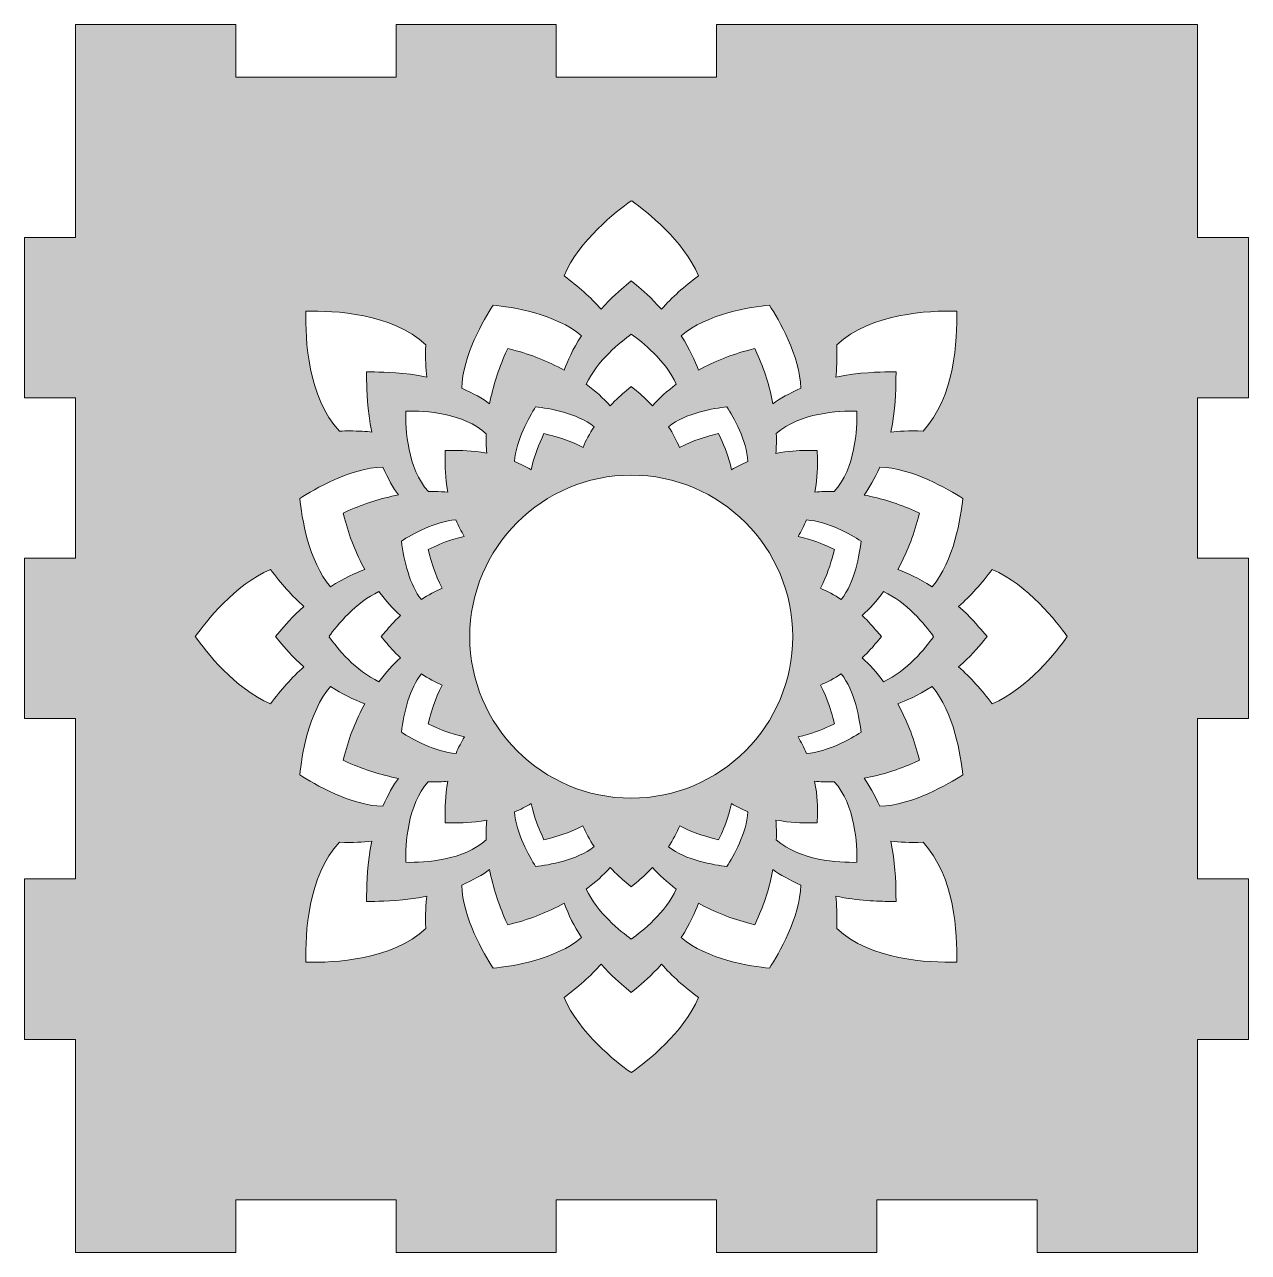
# Model space of a CAD drawing. Header units: inches. Extents: x 31 to 889, y 241 to 439.
# Drawn here: x 692 to 889.4, y 241 to 439 of the extents above; entities that cross this region are included whole.
import ezdxf

# ---------------------------------------------------------------- set-up
doc = ezdxf.new("R2010")
doc.units = ezdxf.units.IN
doc.header["$MEASUREMENT"] = 0
doc.layers.add('_U+0421_U+043B_U+043E_U+0439 1', color=7, linetype='Continuous')

# ---------------------------------------------------------------- blocks, each defined once
blk = doc.blocks.new('block 2')
at = {"layer": '_U+0421_U+043B_U+043E_U+0439 1', "true_color": 0x1a1523}
h = blk.add_hatch(color=250, dxfattribs=at)
h.dxf.hatch_style = 2
h.paths.add_polyline_path([(889.37, 378.79), (889.37, 404.65), (881.17, 404.65), (881.17, 430.51), (881.17, 439), (803.59, 439), (803.59, 430.51), (777.73, 430.51), (777.73, 439), (751.88, 439), (751.88, 430.51), (726.02, 430.51), (726.02, 439), (700.16, 439), (700.16, 430.51), (700.16, 404.65), (691.96, 404.65), (691.96, 378.79), (700.16, 378.79), (700.16, 352.93), (691.96, 352.93), (691.96, 327.07), (700.16, 327.07), (700.16, 301.21), (691.96, 301.21), (691.96, 275.35), (700.16, 275.35), (700.16, 249.49), (700.16, 240.98), (726.02, 240.98), (726.02, 249.49), (751.88, 249.49), (751.88, 240.98), (777.73, 240.98), (777.73, 249.49), (803.59, 249.49), (803.59, 240.98), (829.45, 240.98), (829.45, 249.49), (855.31, 249.49), (855.31, 240.98), (881.17, 240.98), (881.17, 249.49), (881.17, 275.35), (889.37, 275.35), (889.37, 301.21), (881.17, 301.21), (881.17, 327.07), (889.37, 327.07), (889.37, 352.93), (881.17, 352.93), (881.17, 378.79)])
edge = h.paths.add_edge_path()
edge.add_spline(control_points=[(829.47, 341.12), (828.82, 341.89), (828.16, 342.69), (827.06, 343.7), (828.29, 344.8), (829.46, 346.09), (830.53, 347.55), (834.2, 345.9), (837.22, 342.19), (838.51, 340.42), (838.51, 340.42), (838.47, 340.37), (838.47, 340.37), (838.47, 340.37), (838.56, 340.23), (838.56, 340.23), (837.3, 338.48), (834.25, 334.7), (830.53, 333.03), (829.46, 334.49), (828.29, 335.78), (827.06, 336.88), (828.16, 337.89), (828.82, 338.68), (829.47, 339.46), (829.47, 339.46), (830.16, 340.29), (830.16, 340.29), (830.16, 340.29), (829.47, 341.12), (829.47, 341.12)], knot_values=[0, 0, 0, 0, 1, 1, 1, 2, 2, 2, 3, 3, 3, 4, 4, 4, 5, 5, 5, 6, 6, 6, 7, 7, 7, 8, 8, 8, 9, 9, 9, 10, 10, 10, 10], degree=3, periodic=1)
edge = h.paths.add_edge_path()
edge.add_spline(control_points=[(838.35, 348.34), (836.07, 349.78), (834.37, 350.54), (832.8, 351.11), (834.23, 353.71), (835.33, 356.49), (836.09, 359.4), (836.09, 359.4), (836.3, 360.21), (836.3, 360.21), (836.3, 360.21), (835.53, 360.56), (835.53, 360.56), (832.92, 361.74), (830.19, 362.61), (827.39, 363.13), (828.19, 364.26), (829.09, 365.75), (829.9, 367.64), (835.09, 367.49), (840.96, 364.07), (843.3, 362.57), (842.99, 359.61), (841.87, 352.38), (838.35, 348.34)], knot_values=[0, 0, 0, 0, 1, 1, 1, 2, 2, 2, 3, 3, 3, 4, 4, 4, 5, 5, 5, 6, 6, 6, 7, 7, 7, 8, 8, 8, 8], degree=3, periodic=1)
edge = h.paths.add_edge_path()
edge.add_spline(control_points=[(842.31, 392.77), (842.44, 388.17), (841.99, 378.92), (836.88, 373.43), (834.59, 373.53), (832.87, 373.41), (831.68, 373.28), (832.45, 376.89), (832.49, 379.95), (832.52, 381.86), (832.52, 381.86), (832.54, 383), (832.54, 383), (832.54, 383), (831.25, 382.98), (831.25, 382.98), (830.04, 382.97), (826.65, 382.95), (822.82, 382.13), (822.94, 383.29), (823.07, 385.01), (822.97, 387.35), (828.45, 392.45), (837.7, 392.91), (842.31, 392.77)], knot_values=[0, 0, 0, 0, 1, 1, 1, 2, 2, 2, 3, 3, 3, 4, 4, 4, 5, 5, 5, 6, 6, 6, 7, 7, 7, 8, 8, 8, 8], degree=3, periodic=1)
edge = h.paths.add_edge_path()
edge.add_spline(control_points=[(813.14, 310.72), (815.61, 310.24), (817.42, 310.26), (818.57, 310.28), (818.57, 310.28), (819.83, 310.29), (819.83, 310.29), (819.83, 310.29), (819.84, 311.54), (819.84, 311.54), (819.86, 312.69), (819.88, 314.51), (819.4, 316.97), (820.24, 316.89), (821.22, 316.84), (822.57, 316.89), (825.95, 313.16), (826.27, 306.83), (826.21, 303.9), (823.3, 303.84), (816.95, 304.16), (813.22, 307.55), (813.26, 308.72), (813.22, 309.68), (813.14, 310.72)], knot_values=[0, 0, 0, 0, 1, 1, 1, 2, 2, 2, 3, 3, 3, 4, 4, 4, 5, 5, 5, 6, 6, 6, 7, 7, 7, 8, 8, 8, 8], degree=3, periodic=1)
edge = h.paths.add_edge_path()
edge.add_spline(control_points=[(786.42, 303.06), (787.43, 301.95), (788.23, 301.28), (789.02, 300.63), (789.02, 300.63), (789.83, 299.96), (789.83, 299.96), (789.83, 299.96), (790.64, 300.64), (790.64, 300.64), (791.42, 301.29), (792.21, 301.95), (793.23, 303.06), (794.34, 301.83), (795.63, 300.66), (797.08, 299.59), (795.4, 295.82), (791.56, 292.76), (789.83, 291.51), (788.11, 292.75), (784.25, 295.82), (782.57, 299.59), (784.02, 300.66), (785.31, 301.82), (786.42, 303.06)], knot_values=[0, 0, 0, 0, 1, 1, 1, 2, 2, 2, 3, 3, 3, 4, 4, 4, 5, 5, 5, 6, 6, 6, 7, 7, 7, 8, 8, 8, 8], degree=3, periodic=1)
edge = h.paths.add_edge_path()
edge.add_spline(control_points=[(774.4, 303.23), (773.35, 304.89), (771.21, 308.64), (771, 312.03), (771.96, 312.42), (772.85, 312.88), (773.67, 313.38), (774.21, 310.93), (774.91, 309.38), (775.32, 308.48), (775.32, 308.48), (775.74, 307.54), (775.74, 307.54), (775.74, 307.54), (776.77, 307.81), (776.77, 307.81), (777.73, 308.05), (779.59, 308.52), (782.03, 309.8), (782.5, 308.68), (783.11, 307.54), (783.82, 306.43), (781.1, 304.22), (776.5, 303.46), (774.4, 303.23)], knot_values=[0, 0, 0, 0, 1, 1, 1, 2, 2, 2, 3, 3, 3, 4, 4, 4, 5, 5, 5, 6, 6, 6, 7, 7, 7, 8, 8, 8, 8], degree=3, periodic=1)
edge = h.paths.add_edge_path()
edge.add_spline(control_points=[(795.84, 306.42), (796.56, 307.54), (797.16, 308.68), (797.63, 309.79), (799.78, 308.66), (801.45, 308.18), (803.09, 307.75), (803.09, 307.75), (803.91, 307.54), (803.91, 307.54), (803.91, 307.54), (804.35, 308.51), (804.35, 308.51), (804.76, 309.41), (805.46, 310.96), (805.99, 313.37), (806.8, 312.88), (807.69, 312.43), (808.65, 312.03), (808.44, 308.65), (806.3, 304.89), (805.25, 303.23), (803.16, 303.46), (798.56, 304.22), (795.84, 306.42)], knot_values=[0, 0, 0, 0, 1, 1, 1, 2, 2, 2, 3, 3, 3, 4, 4, 4, 5, 5, 5, 6, 6, 6, 7, 7, 7, 8, 8, 8, 8], degree=3, periodic=1)
edge = h.paths.add_edge_path()
edge.add_spline(control_points=[(789.83, 314.24), (775.46, 314.24), (763.77, 325.93), (763.77, 340.29), (763.77, 354.65), (775.46, 366.34), (789.83, 366.34), (804.19, 366.34), (815.88, 354.65), (815.88, 340.29), (815.88, 325.93), (804.19, 314.24), (789.83, 314.24)], knot_values=[0, 0, 0, 0, 1, 1, 1, 2, 2, 2, 3, 3, 3, 4, 4, 4, 4], degree=3, periodic=1)
edge = h.paths.add_edge_path()
edge.add_spline(control_points=[(766.43, 307.55), (762.77, 304.21), (756.68, 303.82), (753.44, 303.9), (753.39, 306.83), (753.71, 313.17), (757.08, 316.89), (758.41, 316.84), (759.42, 316.89), (760.25, 316.97), (759.77, 314.43), (759.8, 312.57), (759.81, 311.49), (759.81, 311.49), (759.83, 310.29), (759.83, 310.29), (759.83, 310.29), (761.12, 310.27), (761.12, 310.27), (762.27, 310.26), (764.07, 310.23), (766.52, 310.71), (766.43, 309.69), (766.39, 308.71), (766.43, 307.55)], knot_values=[0, 0, 0, 0, 1, 1, 1, 2, 2, 2, 3, 3, 3, 4, 4, 4, 5, 5, 5, 6, 6, 6, 7, 7, 7, 8, 8, 8, 8], degree=3, periodic=1)
edge = h.paths.add_edge_path()
edge.add_spline(control_points=[(766.52, 369.86), (764.05, 370.34), (762.24, 370.32), (761.1, 370.3), (761.1, 370.3), (759.82, 370.29), (759.82, 370.29), (759.82, 370.29), (759.81, 369.02), (759.81, 369.02), (759.8, 367.87), (759.77, 366.05), (760.24, 363.6), (759.6, 363.66), (758.88, 363.7), (758.04, 363.7), (757.74, 363.7), (757.42, 363.69), (757.09, 363.68), (753.71, 367.4), (753.39, 373.75), (753.44, 376.67), (756.7, 376.73), (762.77, 376.36), (766.44, 373.02), (766.39, 371.87), (766.43, 370.87), (766.52, 369.86)], knot_values=[0, 0, 0, 0, 1, 1, 1, 2, 2, 2, 3, 3, 3, 4, 4, 4, 5, 5, 5, 6, 6, 6, 7, 7, 7, 8, 8, 8, 9, 9, 9, 9], degree=3, periodic=1)
edge = h.paths.add_edge_path()
edge.add_spline(control_points=[(761.54, 359.12), (761.93, 358.15), (762.39, 357.26), (762.89, 356.44), (760.45, 355.9), (758.91, 355.2), (758.02, 354.8), (758.02, 354.8), (757.07, 354.37), (757.07, 354.37), (757.07, 354.37), (757.35, 353.33), (757.35, 353.33), (757.61, 352.3), (758.07, 350.5), (759.33, 348.09), (758.22, 347.62), (757.08, 347.01), (755.96, 346.29), (754.13, 348.58), (753.12, 352.47), (752.76, 355.71), (754.42, 356.77), (758.17, 358.9), (761.54, 359.12)], knot_values=[0, 0, 0, 0, 1, 1, 1, 2, 2, 2, 3, 3, 3, 4, 4, 4, 5, 5, 5, 6, 6, 6, 7, 7, 7, 8, 8, 8, 8], degree=3, periodic=1)
edge = h.paths.add_edge_path()
edge.add_spline(control_points=[(755.96, 334.28), (757.08, 333.57), (758.22, 332.96), (759.33, 332.49), (758.07, 330.08), (757.61, 328.27), (757.34, 327.24), (757.34, 327.24), (757.07, 326.21), (757.07, 326.21), (757.07, 326.21), (758, 325.79), (758, 325.79), (758.91, 325.38), (760.49, 324.67), (762.91, 324.13), (762.41, 323.32), (761.96, 322.43), (761.56, 321.46), (758.18, 321.67), (754.42, 323.81), (752.76, 324.87), (753.12, 328.1), (754.12, 331.99), (755.96, 334.28)], knot_values=[0, 0, 0, 0, 1, 1, 1, 2, 2, 2, 3, 3, 3, 4, 4, 4, 5, 5, 5, 6, 6, 6, 7, 7, 7, 8, 8, 8, 8], degree=3, periodic=1)
edge = h.paths.add_edge_path()
edge.add_spline(control_points=[(793.23, 377.52), (792.22, 378.63), (791.42, 379.29), (790.64, 379.94), (790.64, 379.94), (789.83, 380.62), (789.83, 380.62), (789.83, 380.62), (789.01, 379.94), (789.01, 379.94), (788.23, 379.29), (787.43, 378.63), (786.42, 377.52), (785.31, 378.76), (784.02, 379.92), (782.57, 380.99), (784.25, 384.75), (788.09, 387.82), (789.83, 389.07), (791.55, 387.84), (795.4, 384.77), (797.08, 380.99), (795.63, 379.92), (794.34, 378.76), (793.23, 377.52)], knot_values=[0, 0, 0, 0, 1, 1, 1, 2, 2, 2, 3, 3, 3, 4, 4, 4, 5, 5, 5, 6, 6, 6, 7, 7, 7, 8, 8, 8, 8], degree=3, periodic=1)
edge = h.paths.add_edge_path()
edge.add_spline(control_points=[(805.25, 377.35), (806.31, 375.69), (808.44, 371.93), (808.65, 368.54), (807.69, 368.15), (806.8, 367.7), (805.99, 367.2), (805.51, 369.37), (804.88, 370.89), (804.26, 372.27), (804.26, 372.27), (803.91, 373.04), (803.91, 373.04), (803.91, 373.04), (802.87, 372.77), (802.87, 372.77), (801.84, 372.51), (800.04, 372.05), (797.62, 370.78), (797.15, 371.9), (796.55, 373.04), (795.83, 374.15), (798.56, 376.36), (803.16, 377.12), (805.25, 377.35)], knot_values=[0, 0, 0, 0, 1, 1, 1, 2, 2, 2, 3, 3, 3, 4, 4, 4, 5, 5, 5, 6, 6, 6, 7, 7, 7, 8, 8, 8, 8], degree=3, periodic=1)
edge = h.paths.add_edge_path()
edge.add_spline(control_points=[(783.82, 374.15), (783.11, 373.04), (782.5, 371.91), (782.04, 370.8), (779.7, 372.01), (777.93, 372.47), (776.71, 372.79), (776.71, 372.79), (775.74, 373.04), (775.74, 373.04), (775.74, 373.04), (775.4, 372.27), (775.4, 372.27), (774.66, 370.63), (774.09, 369.14), (773.66, 367.21), (772.85, 367.7), (771.96, 368.15), (771, 368.55), (771.21, 371.94), (773.35, 375.69), (774.4, 377.35), (776.5, 377.12), (781.09, 376.36), (783.82, 374.15)], knot_values=[0, 0, 0, 0, 1, 1, 1, 2, 2, 2, 3, 3, 3, 4, 4, 4, 5, 5, 5, 6, 6, 6, 7, 7, 7, 8, 8, 8, 8], degree=3, periodic=1)
edge = h.paths.add_edge_path()
edge.add_spline(control_points=[(813.22, 373.03), (816.94, 376.41), (823.3, 376.72), (826.21, 376.67), (826.27, 373.75), (825.95, 367.41), (822.56, 363.68), (821.41, 363.73), (820.43, 363.69), (819.42, 363.6), (819.88, 366.06), (819.86, 367.95), (819.84, 369.04), (819.84, 369.04), (819.83, 370.29), (819.83, 370.29), (819.83, 370.29), (818.58, 370.31), (818.58, 370.31), (818.38, 370.31), (818.15, 370.31), (817.89, 370.31), (816.78, 370.31), (815.18, 370.25), (813.14, 369.85), (813.22, 370.87), (813.26, 371.85), (813.22, 373.03)], knot_values=[0, 0, 0, 0, 1, 1, 1, 2, 2, 2, 3, 3, 3, 4, 4, 4, 5, 5, 5, 6, 6, 6, 7, 7, 7, 8, 8, 8, 9, 9, 9, 9], degree=3, periodic=1)
edge = h.paths.add_edge_path()
edge.add_spline(control_points=[(818.07, 321.46), (817.68, 322.42), (817.23, 323.31), (816.72, 324.12), (818.9, 324.6), (820.42, 325.24), (821.81, 325.86), (821.81, 325.86), (822.58, 326.21), (822.58, 326.21), (822.58, 326.21), (822.31, 327.24), (822.31, 327.24), (822.05, 328.27), (821.59, 330.07), (820.32, 332.49), (821.43, 332.96), (822.57, 333.57), (823.69, 334.29), (825.9, 331.56), (826.65, 326.96), (826.89, 324.87), (825.22, 323.81), (821.46, 321.67), (818.07, 321.46)], knot_values=[0, 0, 0, 0, 1, 1, 1, 2, 2, 2, 3, 3, 3, 4, 4, 4, 5, 5, 5, 6, 6, 6, 7, 7, 7, 8, 8, 8, 8], degree=3, periodic=1)
edge = h.paths.add_edge_path()
edge.add_spline(control_points=[(823.69, 346.29), (822.58, 347.01), (821.43, 347.62), (820.32, 348.09), (821.45, 350.24), (821.94, 351.91), (822.37, 353.56), (822.37, 353.56), (822.58, 354.37), (822.58, 354.37), (822.58, 354.37), (821.6, 354.81), (821.6, 354.81), (820.7, 355.22), (819.15, 355.92), (816.74, 356.46), (817.25, 357.27), (817.7, 358.16), (818.1, 359.11), (821.48, 358.9), (825.23, 356.77), (826.89, 355.71), (826.65, 353.62), (825.9, 349.02), (823.69, 346.29)], knot_values=[0, 0, 0, 0, 1, 1, 1, 2, 2, 2, 3, 3, 3, 4, 4, 4, 5, 5, 5, 6, 6, 6, 7, 7, 7, 8, 8, 8, 8], degree=3, periodic=1)
edge = h.paths.add_edge_path()
edge.add_spline(control_points=[(812.1, 393.77), (813.61, 391.43), (817.03, 385.56), (817.18, 380.36), (815.28, 379.55), (813.79, 378.65), (812.67, 377.86), (812.14, 380.66), (811.28, 383.39), (810.09, 386), (810.09, 386), (809.75, 386.76), (809.75, 386.76), (809.75, 386.76), (808.93, 386.55), (808.93, 386.55), (806.03, 385.8), (803.25, 384.7), (800.65, 383.27), (800.1, 384.77), (799.3, 386.57), (797.88, 388.82), (801.92, 392.33), (809.14, 393.45), (812.1, 393.77)], knot_values=[0, 0, 0, 0, 1, 1, 1, 2, 2, 2, 3, 3, 3, 4, 4, 4, 5, 5, 5, 6, 6, 6, 7, 7, 7, 8, 8, 8, 8], degree=3, periodic=1)
edge = h.paths.add_edge_path()
edge.add_spline(control_points=[(789.78, 410.58), (789.78, 410.58), (789.88, 410.52), (789.88, 410.52), (789.88, 410.52), (789.92, 410.55), (789.92, 410.55), (792.34, 408.82), (798.24, 404.18), (800.67, 398.48), (798.39, 396.83), (796.39, 395.02), (794.7, 393.08), (793.01, 395.01), (791.56, 396.22), (790.65, 396.98), (790.65, 396.98), (789.83, 397.67), (789.83, 397.67), (789.83, 397.67), (789, 396.98), (789, 396.98), (788.09, 396.22), (786.64, 395.02), (784.95, 393.08), (783.26, 395.02), (781.26, 396.83), (778.98, 398.48), (781.42, 404.2), (787.34, 408.84), (789.78, 410.58)], knot_values=[0, 0, 0, 0, 1, 1, 1, 2, 2, 2, 3, 3, 3, 4, 4, 4, 5, 5, 5, 6, 6, 6, 7, 7, 7, 8, 8, 8, 9, 9, 9, 10, 10, 10, 10], degree=3, periodic=1)
edge = h.paths.add_edge_path()
edge.add_spline(control_points=[(781.77, 388.82), (780.35, 386.57), (779.55, 384.77), (779, 383.26), (776.4, 384.7), (773.62, 385.8), (770.72, 386.55), (770.72, 386.55), (769.9, 386.76), (769.9, 386.76), (769.9, 386.76), (769.56, 386), (769.56, 386), (768.37, 383.38), (767.51, 380.65), (766.98, 377.85), (765.86, 378.65), (764.36, 379.55), (762.47, 380.37), (762.63, 385.56), (766.04, 391.43), (767.55, 393.77), (770.51, 393.45), (777.73, 392.34), (781.77, 388.82)], knot_values=[0, 0, 0, 0, 1, 1, 1, 2, 2, 2, 3, 3, 3, 4, 4, 4, 5, 5, 5, 6, 6, 6, 7, 7, 7, 8, 8, 8, 8], degree=3, periodic=1)
edge = h.paths.add_edge_path()
edge.add_spline(control_points=[(737.35, 392.77), (741.94, 392.9), (751.21, 392.44), (756.68, 387.35), (756.59, 385.08), (756.7, 383.49), (756.84, 382.14), (753.18, 382.92), (750.03, 382.96), (748.42, 382.98), (748.42, 382.98), (747.12, 383), (747.12, 383), (747.12, 383), (747.14, 381.68), (747.14, 381.68), (747.16, 379.96), (747.19, 376.93), (747.98, 373.28), (747.1, 373.38), (745.91, 373.47), (744.37, 373.47), (743.87, 373.47), (743.34, 373.46), (742.77, 373.44), (737.66, 378.92), (737.21, 388.17), (737.35, 392.77)], knot_values=[0, 0, 0, 0, 1, 1, 1, 2, 2, 2, 3, 3, 3, 4, 4, 4, 5, 5, 5, 6, 6, 6, 7, 7, 7, 8, 8, 8, 9, 9, 9, 9], degree=3, periodic=1)
edge = h.paths.add_edge_path()
edge.add_spline(control_points=[(741.1, 340.36), (742.37, 342.12), (745.41, 345.89), (749.12, 347.55), (750.2, 346.09), (751.36, 344.8), (752.59, 343.7), (751.49, 342.69), (750.83, 341.89), (750.18, 341.12), (750.18, 341.12), (749.49, 340.29), (749.49, 340.29), (749.49, 340.29), (750.18, 339.46), (750.18, 339.46), (750.83, 338.69), (751.49, 337.89), (752.6, 336.88), (751.36, 335.78), (750.2, 334.49), (749.13, 333.03), (745.4, 334.7), (742.36, 338.47), (741.09, 340.23), (741.09, 340.23), (741.14, 340.31), (741.14, 340.31), (741.14, 340.31), (741.1, 340.36), (741.1, 340.36)], knot_values=[0, 0, 0, 0, 1, 1, 1, 2, 2, 2, 3, 3, 3, 4, 4, 4, 5, 5, 5, 6, 6, 6, 7, 7, 7, 8, 8, 8, 9, 9, 9, 10, 10, 10, 10], degree=3, periodic=1)
edge = h.paths.add_edge_path()
edge.add_spline(control_points=[(749.75, 367.64), (750.57, 365.75), (751.46, 364.25), (752.26, 363.14), (749.46, 362.61), (746.73, 361.74), (744.12, 360.56), (744.12, 360.56), (743.35, 360.21), (743.35, 360.21), (743.35, 360.21), (743.57, 359.4), (743.57, 359.4), (744.32, 356.5), (745.42, 353.71), (746.85, 351.11), (745.31, 350.55), (743.54, 349.76), (741.3, 348.34), (737.78, 352.38), (736.66, 359.61), (736.35, 362.57), (738.69, 364.08), (744.56, 367.49), (749.75, 367.64)], knot_values=[0, 0, 0, 0, 1, 1, 1, 2, 2, 2, 3, 3, 3, 4, 4, 4, 5, 5, 5, 6, 6, 6, 7, 7, 7, 8, 8, 8, 8], degree=3, periodic=1)
edge = h.paths.add_edge_path()
edge.add_spline(control_points=[(731.64, 329.45), (725.86, 331.91), (721.18, 337.93), (719.5, 340.29), (721.18, 342.65), (725.86, 348.67), (731.64, 351.13), (733.29, 348.85), (735.1, 346.86), (737.03, 345.17), (735.1, 343.48), (733.89, 342.03), (733.13, 341.11), (733.13, 341.11), (732.44, 340.29), (732.44, 340.29), (732.44, 340.29), (733.13, 339.47), (733.13, 339.47), (733.89, 338.56), (735.1, 337.11), (737.03, 335.41), (735.1, 333.73), (733.29, 331.73), (731.64, 329.45)], knot_values=[0, 0, 0, 0, 1, 1, 1, 2, 2, 2, 3, 3, 3, 4, 4, 4, 5, 5, 5, 6, 6, 6, 7, 7, 7, 8, 8, 8, 8], degree=3, periodic=1)
edge = h.paths.add_edge_path()
edge.add_spline(control_points=[(741.3, 332.24), (743.2, 331.03), (744.91, 330.18), (746.85, 329.47), (745.42, 326.87), (744.32, 324.09), (743.57, 321.18), (743.57, 321.18), (743.35, 320.37), (743.35, 320.37), (743.35, 320.37), (744.12, 320.02), (744.12, 320.02), (746.73, 318.84), (749.46, 317.97), (752.26, 317.44), (751.46, 316.32), (750.57, 314.83), (749.75, 312.94), (744.56, 313.09), (738.69, 316.5), (736.35, 318.01), (736.66, 320.97), (737.77, 328.19), (741.3, 332.24)], knot_values=[0, 0, 0, 0, 1, 1, 1, 2, 2, 2, 3, 3, 3, 4, 4, 4, 5, 5, 5, 6, 6, 6, 7, 7, 7, 8, 8, 8, 8], degree=3, periodic=1)
edge = h.paths.add_edge_path()
edge.add_spline(control_points=[(737.35, 287.81), (737.21, 292.41), (737.66, 301.66), (742.77, 307.14), (744.97, 307.05), (746.49, 307.15), (747.98, 307.3), (747.2, 303.7), (747.16, 300.69), (747.13, 298.61), (747.13, 298.61), (747.12, 297.58), (747.12, 297.58), (747.12, 297.58), (748.44, 297.6), (748.44, 297.6), (750.03, 297.62), (753.16, 297.66), (756.84, 298.45), (756.71, 297.29), (756.58, 295.57), (756.68, 293.23), (751.2, 288.13), (741.95, 287.67), (737.35, 287.81)], knot_values=[0, 0, 0, 0, 1, 1, 1, 2, 2, 2, 3, 3, 3, 4, 4, 4, 5, 5, 5, 6, 6, 6, 7, 7, 7, 8, 8, 8, 8], degree=3, periodic=1)
edge = h.paths.add_edge_path()
edge.add_spline(control_points=[(767.55, 286.81), (766.04, 289.15), (762.62, 295.02), (762.47, 300.22), (764.37, 301.03), (765.86, 301.93), (766.98, 302.72), (767.51, 299.92), (768.37, 297.19), (769.56, 294.58), (769.56, 294.58), (769.91, 293.82), (769.91, 293.82), (769.91, 293.82), (770.72, 294.03), (770.72, 294.03), (773.62, 294.78), (776.41, 295.88), (779.01, 297.31), (779.71, 295.4), (780.58, 293.66), (781.77, 291.76), (777.73, 288.24), (770.51, 287.13), (767.55, 286.81)], knot_values=[0, 0, 0, 0, 1, 1, 1, 2, 2, 2, 3, 3, 3, 4, 4, 4, 5, 5, 5, 6, 6, 6, 7, 7, 7, 8, 8, 8, 8], degree=3, periodic=1)
edge = h.paths.add_edge_path()
edge.add_spline(control_points=[(789.88, 270), (789.88, 270), (789.77, 270.05), (789.77, 270.05), (789.77, 270.05), (789.73, 270.03), (789.73, 270.03), (787.32, 271.76), (781.42, 276.4), (778.98, 282.1), (781.26, 283.75), (783.26, 285.56), (784.95, 287.5), (786.64, 285.56), (788.09, 284.36), (789, 283.59), (789, 283.59), (789.83, 282.91), (789.83, 282.91), (789.83, 282.91), (790.66, 283.6), (790.66, 283.6), (791.57, 284.36), (793.01, 285.56), (794.71, 287.49), (796.39, 285.56), (798.39, 283.75), (800.67, 282.1), (798.23, 276.38), (792.31, 271.74), (789.88, 270)], knot_values=[0, 0, 0, 0, 1, 1, 1, 2, 2, 2, 3, 3, 3, 4, 4, 4, 5, 5, 5, 6, 6, 6, 7, 7, 7, 8, 8, 8, 9, 9, 9, 10, 10, 10, 10], degree=3, periodic=1)
edge = h.paths.add_edge_path()
edge.add_spline(control_points=[(797.88, 291.76), (799.3, 294.01), (800.1, 295.81), (800.65, 297.31), (803.25, 295.89), (806.03, 294.78), (808.93, 294.03), (808.93, 294.03), (809.75, 293.82), (809.75, 293.82), (809.75, 293.82), (810.1, 294.58), (810.1, 294.58), (811.28, 297.2), (812.15, 299.93), (812.67, 302.73), (813.8, 301.93), (815.29, 301.03), (817.18, 300.21), (817.03, 295.02), (813.61, 289.15), (812.1, 286.81), (809.14, 287.12), (801.92, 288.24), (797.88, 291.76)], knot_values=[0, 0, 0, 0, 1, 1, 1, 2, 2, 2, 3, 3, 3, 4, 4, 4, 5, 5, 5, 6, 6, 6, 7, 7, 7, 8, 8, 8, 8], degree=3, periodic=1)
edge = h.paths.add_edge_path()
edge.add_spline(control_points=[(842.31, 287.81), (837.7, 287.68), (828.44, 288.14), (822.97, 293.23), (823.07, 295.5), (822.95, 297.09), (822.81, 298.45), (826.44, 297.67), (829.63, 297.62), (831.51, 297.59), (831.51, 297.59), (832.54, 297.58), (832.54, 297.58), (832.54, 297.58), (832.52, 298.61), (832.52, 298.61), (832.48, 301.1), (832.38, 303.99), (831.67, 307.3), (833.12, 307.15), (834.68, 307.05), (836.88, 307.14), (841.99, 301.66), (842.44, 292.41), (842.31, 287.81)], knot_values=[0, 0, 0, 0, 1, 1, 1, 2, 2, 2, 3, 3, 3, 4, 4, 4, 5, 5, 5, 6, 6, 6, 7, 7, 7, 8, 8, 8, 8], degree=3, periodic=1)
edge = h.paths.add_edge_path()
edge.add_spline(control_points=[(829.9, 312.93), (829.08, 314.83), (828.19, 316.33), (827.39, 317.45), (830.19, 317.98), (832.92, 318.84), (835.53, 320.02), (835.53, 320.02), (836.3, 320.37), (836.3, 320.37), (836.3, 320.37), (836.09, 321.18), (836.09, 321.18), (835.34, 324.08), (834.23, 326.87), (832.8, 329.47), (834.03, 329.91), (835.89, 330.69), (838.35, 332.24), (841.87, 328.2), (842.99, 320.97), (843.31, 318.01), (840.96, 316.5), (835.09, 313.08), (829.9, 312.93)], knot_values=[0, 0, 0, 0, 1, 1, 1, 2, 2, 2, 3, 3, 3, 4, 4, 4, 5, 5, 5, 6, 6, 6, 7, 7, 7, 8, 8, 8, 8], degree=3, periodic=1)
edge = h.paths.add_edge_path()
edge.add_spline(control_points=[(848.02, 329.45), (846.36, 331.73), (844.55, 333.72), (842.62, 335.41), (844.51, 337.06), (845.68, 338.46), (846.67, 339.65), (846.67, 339.65), (847.21, 340.29), (847.21, 340.29), (847.21, 340.29), (846.51, 341.12), (846.51, 341.12), (845.76, 342.03), (844.55, 343.48), (842.62, 345.17), (844.56, 346.86), (846.36, 348.85), (848.02, 351.13), (853.79, 348.67), (858.47, 342.65), (860.15, 340.29), (858.47, 337.93), (853.79, 331.91), (848.02, 329.45)], knot_values=[0, 0, 0, 0, 1, 1, 1, 2, 2, 2, 3, 3, 3, 4, 4, 4, 5, 5, 5, 6, 6, 6, 7, 7, 7, 8, 8, 8, 8], degree=3, periodic=1)
at = {"layer": '_U+0421_U+043B_U+043E_U+0439 1', "lineweight": 0}
blk.add_lwpolyline([(889.37, 378.79), (889.37, 404.65), (881.17, 404.65), (881.17, 430.51), (881.17, 439), (803.59, 439), (803.59, 430.51), (777.73, 430.51), (777.73, 439), (751.88, 439), (751.88, 430.51), (726.02, 430.51), (726.02, 439), (700.16, 439), (700.16, 430.51), (700.16, 404.65), (691.96, 404.65), (691.96, 378.79), (700.16, 378.79), (700.16, 352.93), (691.96, 352.93), (691.96, 327.07), (700.16, 327.07), (700.16, 301.21), (691.96, 301.21), (691.96, 275.35), (700.16, 275.35), (700.16, 249.49), (700.16, 240.98), (726.02, 240.98), (726.02, 249.49), (751.88, 249.49), (751.88, 240.98), (777.73, 240.98), (777.73, 249.49), (803.59, 249.49), (803.59, 240.98), (829.45, 240.98), (829.45, 249.49), (855.31, 249.49), (855.31, 240.98), (881.17, 240.98), (881.17, 249.49), (881.17, 275.35), (889.37, 275.35), (889.37, 301.21), (881.17, 301.21), (881.17, 327.07), (889.37, 327.07), (889.37, 352.93), (881.17, 352.93), (881.17, 378.79), (889.37, 378.79)], dxfattribs=at)
for points, knots in [([(789.78, 410.58), (789.78, 410.58), (789.88, 410.52), (789.88, 410.52), (789.88, 410.52), (789.92, 410.55), (789.92, 410.55), (792.34, 408.82), (798.24, 404.18), (800.67, 398.48), (798.39, 396.83), (796.39, 395.02), (794.7, 393.08), (793.01, 395.01), (791.56, 396.22), (790.65, 396.98), (790.65, 396.98), (789.83, 397.67), (789.83, 397.67), (789.83, 397.67), (789, 396.98), (789, 396.98), (788.09, 396.22), (786.64, 395.02), (784.95, 393.08), (783.26, 395.02), (781.26, 396.83), (778.98, 398.48), (781.42, 404.2), (787.34, 408.84), (789.78, 410.58)], [0, 0, 0, 0, 1, 1, 1, 2, 2, 2, 3, 3, 3, 4, 4, 4, 5, 5, 5, 6, 6, 6, 7, 7, 7, 8, 8, 8, 9, 9, 9, 10, 10, 10, 10]), ([(737.35, 392.77), (741.94, 392.9), (751.21, 392.44), (756.68, 387.35), (756.59, 385.08), (756.7, 383.49), (756.84, 382.14), (753.18, 382.92), (750.03, 382.96), (748.42, 382.98), (748.42, 382.98), (747.12, 383), (747.12, 383), (747.12, 383), (747.14, 381.68), (747.14, 381.68), (747.16, 379.96), (747.19, 376.93), (747.98, 373.28), (747.1, 373.38), (745.91, 373.47), (744.37, 373.47), (743.87, 373.47), (743.34, 373.46), (742.77, 373.44), (737.66, 378.92), (737.21, 388.17), (737.35, 392.77)], [0, 0, 0, 0, 1, 1, 1, 2, 2, 2, 3, 3, 3, 4, 4, 4, 5, 5, 5, 6, 6, 6, 7, 7, 7, 8, 8, 8, 9, 9, 9, 9]), ([(781.77, 388.82), (780.35, 386.57), (779.55, 384.77), (779, 383.26), (776.4, 384.7), (773.62, 385.8), (770.72, 386.55), (770.72, 386.55), (769.9, 386.76), (769.9, 386.76), (769.9, 386.76), (769.56, 386), (769.56, 386), (768.37, 383.38), (767.51, 380.65), (766.98, 377.85), (765.86, 378.65), (764.36, 379.55), (762.47, 380.37), (762.63, 385.56), (766.04, 391.43), (767.55, 393.77), (770.51, 393.45), (777.73, 392.34), (781.77, 388.82)], [0, 0, 0, 0, 1, 1, 1, 2, 2, 2, 3, 3, 3, 4, 4, 4, 5, 5, 5, 6, 6, 6, 7, 7, 7, 8, 8, 8, 8]), ([(812.1, 393.77), (813.61, 391.43), (817.03, 385.56), (817.18, 380.36), (815.28, 379.55), (813.79, 378.65), (812.67, 377.86), (812.14, 380.66), (811.28, 383.39), (810.09, 386), (810.09, 386), (809.75, 386.76), (809.75, 386.76), (809.75, 386.76), (808.93, 386.55), (808.93, 386.55), (806.03, 385.8), (803.25, 384.7), (800.65, 383.27), (800.1, 384.77), (799.3, 386.57), (797.88, 388.82), (801.92, 392.33), (809.14, 393.45), (812.1, 393.77)], [0, 0, 0, 0, 1, 1, 1, 2, 2, 2, 3, 3, 3, 4, 4, 4, 5, 5, 5, 6, 6, 6, 7, 7, 7, 8, 8, 8, 8]), ([(842.31, 392.77), (842.44, 388.17), (841.99, 378.92), (836.88, 373.43), (834.59, 373.53), (832.87, 373.41), (831.68, 373.28), (832.45, 376.89), (832.49, 379.95), (832.52, 381.86), (832.52, 381.86), (832.54, 383), (832.54, 383), (832.54, 383), (831.25, 382.98), (831.25, 382.98), (830.04, 382.97), (826.65, 382.95), (822.82, 382.13), (822.94, 383.29), (823.07, 385.01), (822.97, 387.35), (828.45, 392.45), (837.7, 392.91), (842.31, 392.77)], [0, 0, 0, 0, 1, 1, 1, 2, 2, 2, 3, 3, 3, 4, 4, 4, 5, 5, 5, 6, 6, 6, 7, 7, 7, 8, 8, 8, 8]), ([(793.23, 377.52), (792.22, 378.63), (791.42, 379.29), (790.64, 379.94), (790.64, 379.94), (789.83, 380.62), (789.83, 380.62), (789.83, 380.62), (789.01, 379.94), (789.01, 379.94), (788.23, 379.29), (787.43, 378.63), (786.42, 377.52), (785.31, 378.76), (784.02, 379.92), (782.57, 380.99), (784.25, 384.75), (788.09, 387.82), (789.83, 389.07), (791.55, 387.84), (795.4, 384.77), (797.08, 380.99), (795.63, 379.92), (794.34, 378.76), (793.23, 377.52)], [0, 0, 0, 0, 1, 1, 1, 2, 2, 2, 3, 3, 3, 4, 4, 4, 5, 5, 5, 6, 6, 6, 7, 7, 7, 8, 8, 8, 8]), ([(766.52, 369.86), (764.05, 370.34), (762.24, 370.32), (761.1, 370.3), (761.1, 370.3), (759.82, 370.29), (759.82, 370.29), (759.82, 370.29), (759.81, 369.02), (759.81, 369.02), (759.8, 367.87), (759.77, 366.05), (760.24, 363.6), (759.6, 363.66), (758.88, 363.7), (758.04, 363.7), (757.74, 363.7), (757.42, 363.69), (757.09, 363.68), (753.71, 367.4), (753.39, 373.75), (753.44, 376.67), (756.7, 376.73), (762.77, 376.36), (766.44, 373.02), (766.39, 371.87), (766.43, 370.87), (766.52, 369.86)], [0, 0, 0, 0, 1, 1, 1, 2, 2, 2, 3, 3, 3, 4, 4, 4, 5, 5, 5, 6, 6, 6, 7, 7, 7, 8, 8, 8, 9, 9, 9, 9]), ([(783.82, 374.15), (783.11, 373.04), (782.5, 371.91), (782.04, 370.8), (779.7, 372.01), (777.93, 372.47), (776.71, 372.79), (776.71, 372.79), (775.74, 373.04), (775.74, 373.04), (775.74, 373.04), (775.4, 372.27), (775.4, 372.27), (774.66, 370.63), (774.09, 369.14), (773.66, 367.21), (772.85, 367.7), (771.96, 368.15), (771, 368.55), (771.21, 371.94), (773.35, 375.69), (774.4, 377.35), (776.5, 377.12), (781.09, 376.36), (783.82, 374.15)], [0, 0, 0, 0, 1, 1, 1, 2, 2, 2, 3, 3, 3, 4, 4, 4, 5, 5, 5, 6, 6, 6, 7, 7, 7, 8, 8, 8, 8]), ([(805.25, 377.35), (806.31, 375.69), (808.44, 371.93), (808.65, 368.54), (807.69, 368.15), (806.8, 367.7), (805.99, 367.2), (805.51, 369.37), (804.88, 370.89), (804.26, 372.27), (804.26, 372.27), (803.91, 373.04), (803.91, 373.04), (803.91, 373.04), (802.87, 372.77), (802.87, 372.77), (801.84, 372.51), (800.04, 372.05), (797.62, 370.78), (797.15, 371.9), (796.55, 373.04), (795.83, 374.15), (798.56, 376.36), (803.16, 377.12), (805.25, 377.35)], [0, 0, 0, 0, 1, 1, 1, 2, 2, 2, 3, 3, 3, 4, 4, 4, 5, 5, 5, 6, 6, 6, 7, 7, 7, 8, 8, 8, 8]), ([(813.22, 373.03), (816.94, 376.41), (823.3, 376.72), (826.21, 376.67), (826.27, 373.75), (825.95, 367.41), (822.56, 363.68), (821.41, 363.73), (820.43, 363.69), (819.42, 363.6), (819.88, 366.06), (819.86, 367.95), (819.84, 369.04), (819.84, 369.04), (819.83, 370.29), (819.83, 370.29), (819.83, 370.29), (818.58, 370.31), (818.58, 370.31), (818.38, 370.31), (818.15, 370.31), (817.89, 370.31), (816.78, 370.31), (815.18, 370.25), (813.14, 369.85), (813.22, 370.87), (813.26, 371.85), (813.22, 373.03)], [0, 0, 0, 0, 1, 1, 1, 2, 2, 2, 3, 3, 3, 4, 4, 4, 5, 5, 5, 6, 6, 6, 7, 7, 7, 8, 8, 8, 9, 9, 9, 9]), ([(749.75, 367.64), (750.57, 365.75), (751.46, 364.25), (752.26, 363.14), (749.46, 362.61), (746.73, 361.74), (744.12, 360.56), (744.12, 360.56), (743.35, 360.21), (743.35, 360.21), (743.35, 360.21), (743.57, 359.4), (743.57, 359.4), (744.32, 356.5), (745.42, 353.71), (746.85, 351.11), (745.31, 350.55), (743.54, 349.76), (741.3, 348.34), (737.78, 352.38), (736.66, 359.61), (736.35, 362.57), (738.69, 364.08), (744.56, 367.49), (749.75, 367.64)], [0, 0, 0, 0, 1, 1, 1, 2, 2, 2, 3, 3, 3, 4, 4, 4, 5, 5, 5, 6, 6, 6, 7, 7, 7, 8, 8, 8, 8]), ([(789.83, 314.24), (775.46, 314.24), (763.77, 325.93), (763.77, 340.29), (763.77, 354.65), (775.46, 366.34), (789.83, 366.34), (804.19, 366.34), (815.88, 354.65), (815.88, 340.29), (815.88, 325.93), (804.19, 314.24), (789.83, 314.24)], [0, 0, 0, 0, 1, 1, 1, 2, 2, 2, 3, 3, 3, 4, 4, 4, 4]), ([(838.35, 348.34), (836.07, 349.78), (834.37, 350.54), (832.8, 351.11), (834.23, 353.71), (835.33, 356.49), (836.09, 359.4), (836.09, 359.4), (836.3, 360.21), (836.3, 360.21), (836.3, 360.21), (835.53, 360.56), (835.53, 360.56), (832.92, 361.74), (830.19, 362.61), (827.39, 363.13), (828.19, 364.26), (829.09, 365.75), (829.9, 367.64), (835.09, 367.49), (840.96, 364.07), (843.3, 362.57), (842.99, 359.61), (841.87, 352.38), (838.35, 348.34)], [0, 0, 0, 0, 1, 1, 1, 2, 2, 2, 3, 3, 3, 4, 4, 4, 5, 5, 5, 6, 6, 6, 7, 7, 7, 8, 8, 8, 8]), ([(761.54, 359.12), (761.93, 358.15), (762.39, 357.26), (762.89, 356.44), (760.45, 355.9), (758.91, 355.2), (758.02, 354.8), (758.02, 354.8), (757.07, 354.37), (757.07, 354.37), (757.07, 354.37), (757.35, 353.33), (757.35, 353.33), (757.61, 352.3), (758.07, 350.5), (759.33, 348.09), (758.22, 347.62), (757.08, 347.01), (755.96, 346.29), (754.13, 348.58), (753.12, 352.47), (752.76, 355.71), (754.42, 356.77), (758.17, 358.9), (761.54, 359.12)], [0, 0, 0, 0, 1, 1, 1, 2, 2, 2, 3, 3, 3, 4, 4, 4, 5, 5, 5, 6, 6, 6, 7, 7, 7, 8, 8, 8, 8]), ([(823.69, 346.29), (822.58, 347.01), (821.43, 347.62), (820.32, 348.09), (821.45, 350.24), (821.94, 351.91), (822.37, 353.56), (822.37, 353.56), (822.58, 354.37), (822.58, 354.37), (822.58, 354.37), (821.6, 354.81), (821.6, 354.81), (820.7, 355.22), (819.15, 355.92), (816.74, 356.46), (817.25, 357.27), (817.7, 358.16), (818.1, 359.11), (821.48, 358.9), (825.23, 356.77), (826.89, 355.71), (826.65, 353.62), (825.9, 349.02), (823.69, 346.29)], [0, 0, 0, 0, 1, 1, 1, 2, 2, 2, 3, 3, 3, 4, 4, 4, 5, 5, 5, 6, 6, 6, 7, 7, 7, 8, 8, 8, 8]), ([(731.64, 329.45), (725.86, 331.91), (721.18, 337.93), (719.5, 340.29), (721.18, 342.65), (725.86, 348.67), (731.64, 351.13), (733.29, 348.85), (735.1, 346.86), (737.03, 345.17), (735.1, 343.48), (733.89, 342.03), (733.13, 341.11), (733.13, 341.11), (732.44, 340.29), (732.44, 340.29), (732.44, 340.29), (733.13, 339.47), (733.13, 339.47), (733.89, 338.56), (735.1, 337.11), (737.03, 335.41), (735.1, 333.73), (733.29, 331.73), (731.64, 329.45)], [0, 0, 0, 0, 1, 1, 1, 2, 2, 2, 3, 3, 3, 4, 4, 4, 5, 5, 5, 6, 6, 6, 7, 7, 7, 8, 8, 8, 8]), ([(848.02, 329.45), (846.36, 331.73), (844.55, 333.72), (842.62, 335.41), (844.51, 337.06), (845.68, 338.46), (846.67, 339.65), (846.67, 339.65), (847.21, 340.29), (847.21, 340.29), (847.21, 340.29), (846.51, 341.12), (846.51, 341.12), (845.76, 342.03), (844.55, 343.48), (842.62, 345.17), (844.56, 346.86), (846.36, 348.85), (848.02, 351.13), (853.79, 348.67), (858.47, 342.65), (860.15, 340.29), (858.47, 337.93), (853.79, 331.91), (848.02, 329.45)], [0, 0, 0, 0, 1, 1, 1, 2, 2, 2, 3, 3, 3, 4, 4, 4, 5, 5, 5, 6, 6, 6, 7, 7, 7, 8, 8, 8, 8]), ([(741.1, 340.36), (742.37, 342.12), (745.41, 345.89), (749.12, 347.55), (750.2, 346.09), (751.36, 344.8), (752.59, 343.7), (751.49, 342.69), (750.83, 341.89), (750.18, 341.12), (750.18, 341.12), (749.49, 340.29), (749.49, 340.29), (749.49, 340.29), (750.18, 339.46), (750.18, 339.46), (750.83, 338.69), (751.49, 337.89), (752.6, 336.88), (751.36, 335.78), (750.2, 334.49), (749.13, 333.03), (745.4, 334.7), (742.36, 338.47), (741.09, 340.23), (741.09, 340.23), (741.14, 340.31), (741.14, 340.31), (741.14, 340.31), (741.1, 340.36), (741.1, 340.36)], [0, 0, 0, 0, 1, 1, 1, 2, 2, 2, 3, 3, 3, 4, 4, 4, 5, 5, 5, 6, 6, 6, 7, 7, 7, 8, 8, 8, 9, 9, 9, 10, 10, 10, 10]), ([(829.47, 341.12), (828.82, 341.89), (828.16, 342.69), (827.06, 343.7), (828.29, 344.8), (829.46, 346.09), (830.53, 347.55), (834.2, 345.9), (837.22, 342.19), (838.51, 340.42), (838.51, 340.42), (838.47, 340.37), (838.47, 340.37), (838.47, 340.37), (838.56, 340.23), (838.56, 340.23), (837.3, 338.48), (834.25, 334.7), (830.53, 333.03), (829.46, 334.49), (828.29, 335.78), (827.06, 336.88), (828.16, 337.89), (828.82, 338.68), (829.47, 339.46), (829.47, 339.46), (830.16, 340.29), (830.16, 340.29), (830.16, 340.29), (829.47, 341.12), (829.47, 341.12)], [0, 0, 0, 0, 1, 1, 1, 2, 2, 2, 3, 3, 3, 4, 4, 4, 5, 5, 5, 6, 6, 6, 7, 7, 7, 8, 8, 8, 9, 9, 9, 10, 10, 10, 10]), ([(755.96, 334.28), (757.08, 333.57), (758.22, 332.96), (759.33, 332.49), (758.07, 330.08), (757.61, 328.27), (757.34, 327.24), (757.34, 327.24), (757.07, 326.21), (757.07, 326.21), (757.07, 326.21), (758, 325.79), (758, 325.79), (758.91, 325.38), (760.49, 324.67), (762.91, 324.13), (762.41, 323.32), (761.96, 322.43), (761.56, 321.46), (758.18, 321.67), (754.42, 323.81), (752.76, 324.87), (753.12, 328.1), (754.12, 331.99), (755.96, 334.28)], [0, 0, 0, 0, 1, 1, 1, 2, 2, 2, 3, 3, 3, 4, 4, 4, 5, 5, 5, 6, 6, 6, 7, 7, 7, 8, 8, 8, 8]), ([(818.07, 321.46), (817.68, 322.42), (817.23, 323.31), (816.72, 324.12), (818.9, 324.6), (820.42, 325.24), (821.81, 325.86), (821.81, 325.86), (822.58, 326.21), (822.58, 326.21), (822.58, 326.21), (822.31, 327.24), (822.31, 327.24), (822.05, 328.27), (821.59, 330.07), (820.32, 332.49), (821.43, 332.96), (822.57, 333.57), (823.69, 334.29), (825.9, 331.56), (826.65, 326.96), (826.89, 324.87), (825.22, 323.81), (821.46, 321.67), (818.07, 321.46)], [0, 0, 0, 0, 1, 1, 1, 2, 2, 2, 3, 3, 3, 4, 4, 4, 5, 5, 5, 6, 6, 6, 7, 7, 7, 8, 8, 8, 8]), ([(741.3, 332.24), (743.2, 331.03), (744.91, 330.18), (746.85, 329.47), (745.42, 326.87), (744.32, 324.09), (743.57, 321.18), (743.57, 321.18), (743.35, 320.37), (743.35, 320.37), (743.35, 320.37), (744.12, 320.02), (744.12, 320.02), (746.73, 318.84), (749.46, 317.97), (752.26, 317.44), (751.46, 316.32), (750.57, 314.83), (749.75, 312.94), (744.56, 313.09), (738.69, 316.5), (736.35, 318.01), (736.66, 320.97), (737.77, 328.19), (741.3, 332.24)], [0, 0, 0, 0, 1, 1, 1, 2, 2, 2, 3, 3, 3, 4, 4, 4, 5, 5, 5, 6, 6, 6, 7, 7, 7, 8, 8, 8, 8]), ([(829.9, 312.93), (829.08, 314.83), (828.19, 316.33), (827.39, 317.45), (830.19, 317.98), (832.92, 318.84), (835.53, 320.02), (835.53, 320.02), (836.3, 320.37), (836.3, 320.37), (836.3, 320.37), (836.09, 321.18), (836.09, 321.18), (835.34, 324.08), (834.23, 326.87), (832.8, 329.47), (834.03, 329.91), (835.89, 330.69), (838.35, 332.24), (841.87, 328.2), (842.99, 320.97), (843.31, 318.01), (840.96, 316.5), (835.09, 313.08), (829.9, 312.93)], [0, 0, 0, 0, 1, 1, 1, 2, 2, 2, 3, 3, 3, 4, 4, 4, 5, 5, 5, 6, 6, 6, 7, 7, 7, 8, 8, 8, 8]), ([(766.43, 307.55), (762.77, 304.21), (756.68, 303.82), (753.44, 303.9), (753.39, 306.83), (753.71, 313.17), (757.08, 316.89), (758.41, 316.84), (759.42, 316.89), (760.25, 316.97), (759.77, 314.43), (759.8, 312.57), (759.81, 311.49), (759.81, 311.49), (759.83, 310.29), (759.83, 310.29), (759.83, 310.29), (761.12, 310.27), (761.12, 310.27), (762.27, 310.26), (764.07, 310.23), (766.52, 310.71), (766.43, 309.69), (766.39, 308.71), (766.43, 307.55)], [0, 0, 0, 0, 1, 1, 1, 2, 2, 2, 3, 3, 3, 4, 4, 4, 5, 5, 5, 6, 6, 6, 7, 7, 7, 8, 8, 8, 8]), ([(813.14, 310.72), (815.61, 310.24), (817.42, 310.26), (818.57, 310.28), (818.57, 310.28), (819.83, 310.29), (819.83, 310.29), (819.83, 310.29), (819.84, 311.54), (819.84, 311.54), (819.86, 312.69), (819.88, 314.51), (819.4, 316.97), (820.24, 316.89), (821.22, 316.84), (822.57, 316.89), (825.95, 313.16), (826.27, 306.83), (826.21, 303.9), (823.3, 303.84), (816.95, 304.16), (813.22, 307.55), (813.26, 308.72), (813.22, 309.68), (813.14, 310.72)], [0, 0, 0, 0, 1, 1, 1, 2, 2, 2, 3, 3, 3, 4, 4, 4, 5, 5, 5, 6, 6, 6, 7, 7, 7, 8, 8, 8, 8]), ([(774.4, 303.23), (773.35, 304.89), (771.21, 308.64), (771, 312.03), (771.96, 312.42), (772.85, 312.88), (773.67, 313.38), (774.21, 310.93), (774.91, 309.38), (775.32, 308.48), (775.32, 308.48), (775.74, 307.54), (775.74, 307.54), (775.74, 307.54), (776.77, 307.81), (776.77, 307.81), (777.73, 308.05), (779.59, 308.52), (782.03, 309.8), (782.5, 308.68), (783.11, 307.54), (783.82, 306.43), (781.1, 304.22), (776.5, 303.46), (774.4, 303.23)], [0, 0, 0, 0, 1, 1, 1, 2, 2, 2, 3, 3, 3, 4, 4, 4, 5, 5, 5, 6, 6, 6, 7, 7, 7, 8, 8, 8, 8]), ([(795.84, 306.42), (796.56, 307.54), (797.16, 308.68), (797.63, 309.79), (799.78, 308.66), (801.45, 308.18), (803.09, 307.75), (803.09, 307.75), (803.91, 307.54), (803.91, 307.54), (803.91, 307.54), (804.35, 308.51), (804.35, 308.51), (804.76, 309.41), (805.46, 310.96), (805.99, 313.37), (806.8, 312.88), (807.69, 312.43), (808.65, 312.03), (808.44, 308.65), (806.3, 304.89), (805.25, 303.23), (803.16, 303.46), (798.56, 304.22), (795.84, 306.42)], [0, 0, 0, 0, 1, 1, 1, 2, 2, 2, 3, 3, 3, 4, 4, 4, 5, 5, 5, 6, 6, 6, 7, 7, 7, 8, 8, 8, 8]), ([(737.35, 287.81), (737.21, 292.41), (737.66, 301.66), (742.77, 307.14), (744.97, 307.05), (746.49, 307.15), (747.98, 307.3), (747.2, 303.7), (747.16, 300.69), (747.13, 298.61), (747.13, 298.61), (747.12, 297.58), (747.12, 297.58), (747.12, 297.58), (748.44, 297.6), (748.44, 297.6), (750.03, 297.62), (753.16, 297.66), (756.84, 298.45), (756.71, 297.29), (756.58, 295.57), (756.68, 293.23), (751.2, 288.13), (741.95, 287.67), (737.35, 287.81)], [0, 0, 0, 0, 1, 1, 1, 2, 2, 2, 3, 3, 3, 4, 4, 4, 5, 5, 5, 6, 6, 6, 7, 7, 7, 8, 8, 8, 8]), ([(842.31, 287.81), (837.7, 287.68), (828.44, 288.14), (822.97, 293.23), (823.07, 295.5), (822.95, 297.09), (822.81, 298.45), (826.44, 297.67), (829.63, 297.62), (831.51, 297.59), (831.51, 297.59), (832.54, 297.58), (832.54, 297.58), (832.54, 297.58), (832.52, 298.61), (832.52, 298.61), (832.48, 301.1), (832.38, 303.99), (831.67, 307.3), (833.12, 307.15), (834.68, 307.05), (836.88, 307.14), (841.99, 301.66), (842.44, 292.41), (842.31, 287.81)], [0, 0, 0, 0, 1, 1, 1, 2, 2, 2, 3, 3, 3, 4, 4, 4, 5, 5, 5, 6, 6, 6, 7, 7, 7, 8, 8, 8, 8]), ([(786.42, 303.06), (787.43, 301.95), (788.23, 301.28), (789.02, 300.63), (789.02, 300.63), (789.83, 299.96), (789.83, 299.96), (789.83, 299.96), (790.64, 300.64), (790.64, 300.64), (791.42, 301.29), (792.21, 301.95), (793.23, 303.06), (794.34, 301.83), (795.63, 300.66), (797.08, 299.59), (795.4, 295.82), (791.56, 292.76), (789.83, 291.51), (788.11, 292.75), (784.25, 295.82), (782.57, 299.59), (784.02, 300.66), (785.31, 301.82), (786.42, 303.06)], [0, 0, 0, 0, 1, 1, 1, 2, 2, 2, 3, 3, 3, 4, 4, 4, 5, 5, 5, 6, 6, 6, 7, 7, 7, 8, 8, 8, 8]), ([(767.55, 286.81), (766.04, 289.15), (762.62, 295.02), (762.47, 300.22), (764.37, 301.03), (765.86, 301.93), (766.98, 302.72), (767.51, 299.92), (768.37, 297.19), (769.56, 294.58), (769.56, 294.58), (769.91, 293.82), (769.91, 293.82), (769.91, 293.82), (770.72, 294.03), (770.72, 294.03), (773.62, 294.78), (776.41, 295.88), (779.01, 297.31), (779.71, 295.4), (780.58, 293.66), (781.77, 291.76), (777.73, 288.24), (770.51, 287.13), (767.55, 286.81)], [0, 0, 0, 0, 1, 1, 1, 2, 2, 2, 3, 3, 3, 4, 4, 4, 5, 5, 5, 6, 6, 6, 7, 7, 7, 8, 8, 8, 8]), ([(797.88, 291.76), (799.3, 294.01), (800.1, 295.81), (800.65, 297.31), (803.25, 295.89), (806.03, 294.78), (808.93, 294.03), (808.93, 294.03), (809.75, 293.82), (809.75, 293.82), (809.75, 293.82), (810.1, 294.58), (810.1, 294.58), (811.28, 297.2), (812.15, 299.93), (812.67, 302.73), (813.8, 301.93), (815.29, 301.03), (817.18, 300.21), (817.03, 295.02), (813.61, 289.15), (812.1, 286.81), (809.14, 287.12), (801.92, 288.24), (797.88, 291.76)], [0, 0, 0, 0, 1, 1, 1, 2, 2, 2, 3, 3, 3, 4, 4, 4, 5, 5, 5, 6, 6, 6, 7, 7, 7, 8, 8, 8, 8]), ([(789.88, 270), (789.88, 270), (789.77, 270.05), (789.77, 270.05), (789.77, 270.05), (789.73, 270.03), (789.73, 270.03), (787.32, 271.76), (781.42, 276.4), (778.98, 282.1), (781.26, 283.75), (783.26, 285.56), (784.95, 287.5), (786.64, 285.56), (788.09, 284.36), (789, 283.59), (789, 283.59), (789.83, 282.91), (789.83, 282.91), (789.83, 282.91), (790.66, 283.6), (790.66, 283.6), (791.57, 284.36), (793.01, 285.56), (794.71, 287.49), (796.39, 285.56), (798.39, 283.75), (800.67, 282.1), (798.23, 276.38), (792.31, 271.74), (789.88, 270)], [0, 0, 0, 0, 1, 1, 1, 2, 2, 2, 3, 3, 3, 4, 4, 4, 5, 5, 5, 6, 6, 6, 7, 7, 7, 8, 8, 8, 9, 9, 9, 10, 10, 10, 10])]:
    blk.add_open_spline(points, degree=3, knots=knots, dxfattribs=at)

msp = doc.modelspace()

# ---------------------------------------------------------------- block references
at = {"layer": '_U+0421_U+043B_U+043E_U+0439 1'}
msp.add_blockref('block 2', (0, 0), dxfattribs=at)

doc.saveas('drawing.dxf')
